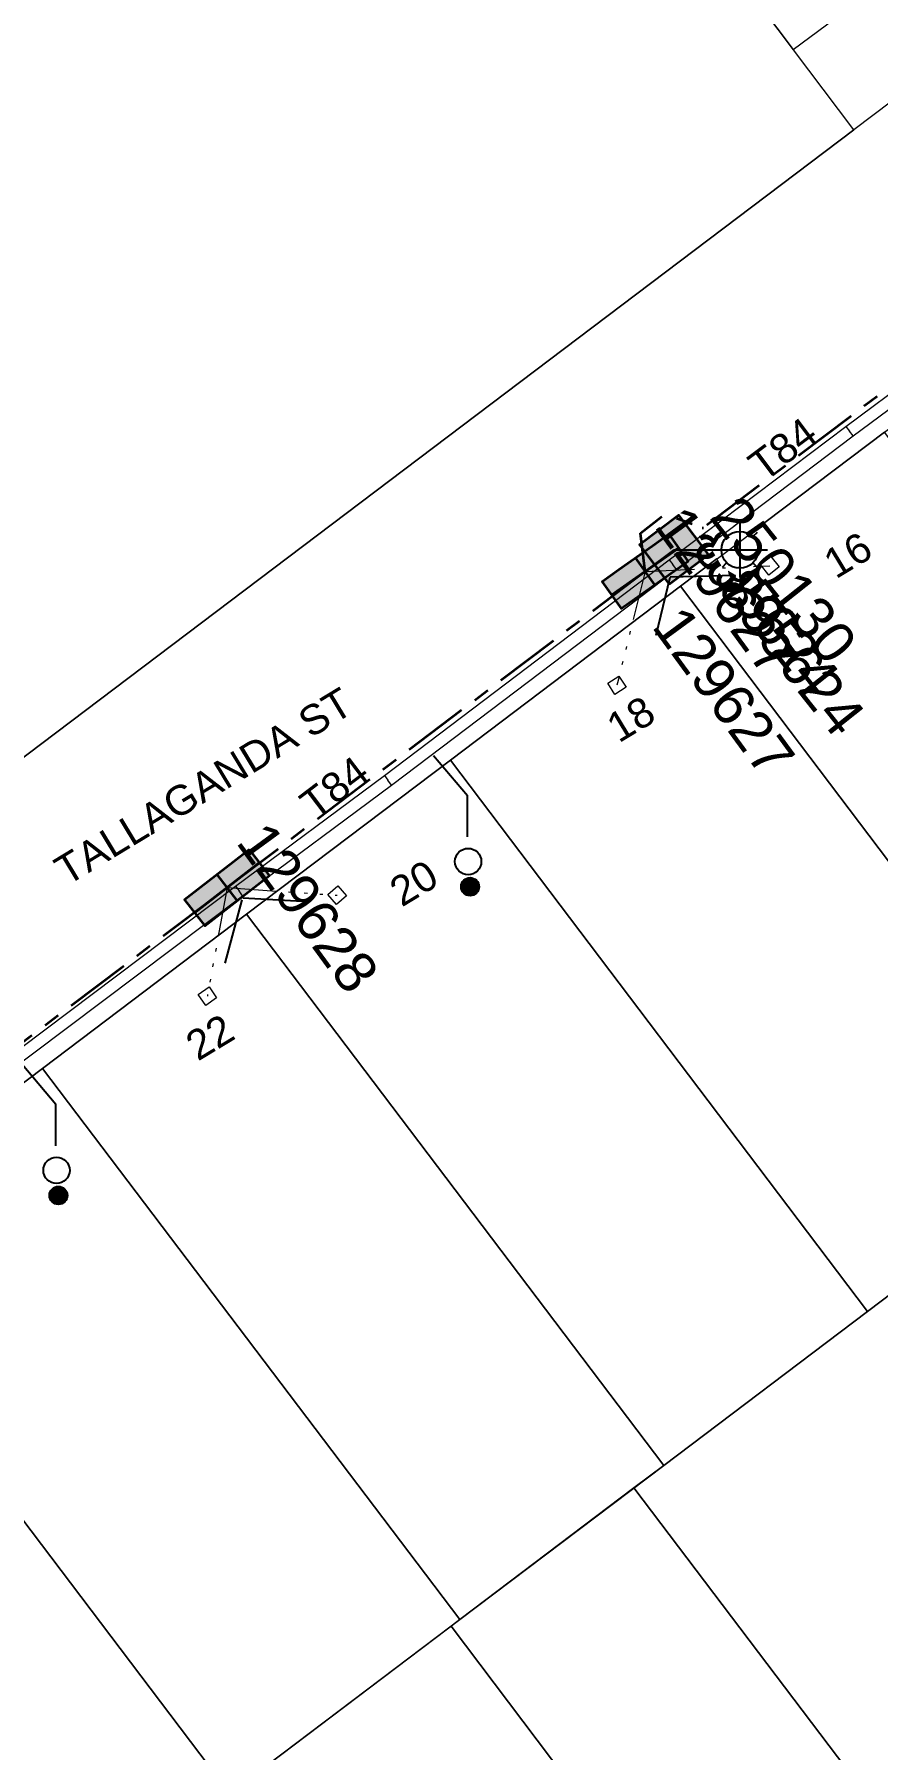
# Model space of a CAD drawing. Header units: metres. Extents: x 308278 to 310511, y 6271134 to 6272874.
# Drawn here: x 309032.2 to 309083.5, y 6272183.4 to 6272287.7 of the extents above; entities that cross this region are included whole.
import ezdxf
from ezdxf.enums import TextEntityAlignment as Align

# ---------------------------------------------------------------- set-up
doc = ezdxf.new("R2010")
doc.units = ezdxf.units.M
doc.set_wipeout_variables(frame=1)
for name, pattern in [('Cable Exist UG', [7, 4, -1, 1, -1]), ('DOT', [6.35, 0, -6.35]), ('PHANTOMX2', [6.6, 3, -0.75, 0.2, -0.75, 0.2, -0.75, 0.2, -0.75])]:
    doc.linetypes.add(name, pattern=pattern)
doc.layers.get('0').update_dxf_attribs({"color": 6})
for name, color, linetype, lineweight in [('_User Miscellaneous1', 30, 'Continuous', 13), ('_User_LV_Exist', 5, 'Continuous', 35), ('_User_SL_Exist', 4, 'Continuous', 35), ('Cadastre Developer_SP_NEW', 92, 'Continuous', 15), ('Cadastre Land Parcels_SP_EXT', 118, 'Continuous', 15), ('Cadastre Roads_SP_EXT', 218, 'Continuous', 15), ('Mains_LV_EXT', 163, 'Continuous', 25), ('Mains_LV_SL_EXT', 135, 'Continuous', 25), ('Services_SP_EXT', 42, 'PHANTOMX2', 20)]:
    doc.layers.add(name, color=color, linetype=linetype, lineweight=lineweight)
for name, color, linetype in [('Duct_SP_EXT', 30, 'Continuous'), ('Equip_SP_SL_EXT', 7, 'Continuous'), ('SupportsUG_SP_LV_EXT', 7, 'Continuous'), ('SupportsUG_SP_LV_SL_EXT', 7, 'Continuous'), ('Trench_SP_EXT', 7, 'Continuous')]:
    doc.layers.add(name, color=color, linetype=linetype)
doc.styles.add('COLUMN_LABEL', font='arial.ttf', dxfattribs={"height": 2})
doc.styles.add('iecARIAL', font='arial.ttf', dxfattribs={"height": 2})
doc.styles.add('POLE_LABEL', font='arial.ttf', dxfattribs={"height": 2})
doc.styles.add('SL_LABEL', font='arial.ttf', dxfattribs={"height": 2})
doc.styles.get("Standard").update_dxf_attribs({"font": 'arial.ttf'})

# ---------------------------------------------------------------- blocks, each defined once
blk = doc.blocks.new('COLUMN_EXT')
blk.add_hatch(color=256).paths.add_polyline_path([(1.5, -1.5), (1.5, 1.5), (-1.5, 1.5), (-1.5, -1.5)])
blk.add_lwpolyline([(1.5, 1.5), (-1.5, 1.5), (-1.5, -1.5), (1.5, -1.5)], close=True)
at = {"flags": 9}
for tag, p in [('NOTES', (-1.81, 2)), ('STREETNAME', (-1.81, 1.6)), ('LOCATION', (-1.81, 1.4)), ('SUBURB', (-1.81, 1.8)), ('LEGEND', (-1.81, 1.2)), ('USAGE', (-1.81, 1)), ('COLUMN_TYPE', (-1.81, 0.4)), ('OWNED_BY', (-1.81, 0.6)), ('STATE', (-1.81, 0.8))]:
    blk.add_attdef(tag, text='', height=0.2, rotation=180, dxfattribs=at).set_placement(p, align=Align.MIDDLE_LEFT)
at = {"flags": 1}
blk.add_attdef('Z', (-1.81, 2.35), '', height=0.2, rotation=180, dxfattribs=at)
at = {"flags": 9}
for tag, style, p in [('STRUCTURE_PLANT_NUMBER', 'POLE_LABEL', (-1.81, -0.03)), ('STREET_CODE', 'COLUMN_LABEL', (-1.81, 0.2))]:
    blk.add_attdef(tag, text='', height=0.2, rotation=180, dxfattribs=dict(at, style=style)).set_placement(p, align=Align.MIDDLE_LEFT)
at = {"style": 'COLUMN_LABEL', "width": 0.9, "flags": 8}
blk.add_attdef('ASSET_NUM', text='', height=2, rotation=270, dxfattribs=at).set_placement((2, -4), align=Align.MIDDLE_LEFT)
blk = doc.blocks.new('PILLAR_EXT')
blk.add_hatch(color=256).paths.add_polyline_path([(-2.5, 1), (-2.5, -1), (2.5, -1), (2.5, 1)])
for p, q in [((-2.5, 0), (2.5, 0)), ((0, 1), (0, -1))]:
    blk.add_line(p, q)
at = {"ltscale": 10}
blk.add_line((2.5, 0), (-2.5, 0), dxfattribs=at)
blk.add_lwpolyline([(-2.5, -1), (-1.25, -1), (1.25, -1), (2.5, -1), (2.5, 1), (-2.5, 1)], close=True)
at = {"width": 0.9, "flags": 8}
blk.add_attdef('ASSET_NUM', text='', height=2, rotation=90, dxfattribs=at).set_placement((-2, 4), align=Align.MIDDLE_LEFT)
for tag, p, flags in [('OWNED_BY', (0, -0.2), 9), ('STATE', (0, -0.4), 9), ('SUPPORT_TYPE', (0, -0.6), 9), ('USAGE', (0, -0.8), 9), ('LEGEND', (0, -1), 9), ('LOCATION', (0, -1.2), 9), ('STREETNAME', (0, -1.8), 9), ('SUBURB', (0, -2), 1), ('NOTES', (0, -1.4), 9), ('PARENT', (0, -1.6), 9)]:
    blk.add_attdef(tag, p, '', height=0.2, dxfattribs=dict(flags=flags))
blk = doc.blocks.new('DUCT_EXT')
blk.add_circle((0, 0.8), 0.8)
at = {"flags": 1}
blk.add_attdef('Z', (0, 0), '', height=0.2, dxfattribs=at)
at = {"flags": 9}
for tag, p in [('DUCT_CODE', (0, 0)), ('XSECT_TYPE', (0, -0.2)), ('STATE', (0, -0.6)), ('FB_REFERENCE', (0, -0.4)), ('NOTES', (0, -0.8))]:
    blk.add_attdef(tag, text='', height=0.2, dxfattribs=at).set_placement(p, align=Align.MIDDLE_LEFT)
blk = doc.blocks.new('*U479')
at = {"transparency": 33554687, "flags": 9}
for tag, p in [('LRATECODE', (-7.4, 0)), ('LOUTREACHVOCAB', (-7.2, 0)), ('LOUTREACH', (-7, 0)), ('LANTNUMBER', (-6.6, 0)), ('LNEW', (-6.4, 0)), ('LMASTVOCAB', (-6.2, 0)), ('LMAST', (-6, 0)), ('LLAMPVOCAB', (-5.8, 0)), ('LLAMP', (-5.6, 0)), ('LEXIST', (-5.4, 0)), ('LCHARGE3PERCENT', (-5.2, 0)), ('LCHARGE3', (-5, 0)), ('LCHARGE2PERCENT', (-4.8, 0)), ('LCHARGE2', (-4.6, 0)), ('LCHARGE1PERCENT', (-4.4, 0)), ('LCHARGE1', (-4.2, 0)), ('LCATEGORY', (-4, 0)), ('LBRACKETVOCAB', (-3.8, 0)), ('LBRACKET', (-3.6, 0)), ('LKINGHEIGHT', (-3.4, 0)), ('CREPLACE', (-3.2, 0)), ('CREMOVE', (-3, 0)), ('CNUMBER', (-2.8, 0)), ('CNEW', (-2.6, 0)), ('CEXIST', (-2.4, 0)), ('USAGE', (-2.2, 0)), ('STATE', (-2, 0)), ('OWNED_BY', (-1.8, 0)), ('ORIENTATION', (-1.6, 0)), ('OPERATING_VOLTAGE', (-1.4, 0)), ('NO_PHASES', (-1.2, 0)), ('LANTERN_TYPE', (-1, 0)), ('LANTERN_PURPOSE', (-0.8, 0)), ('CONTROL_TYPE', (-0.6, 0)), ('CONSTRUCTED_VOLTAGE', (-0.4, 0))]:
    blk.add_attdef(tag, text='', height=0.001, rotation=270, dxfattribs=at).set_placement(p, align=Align.MIDDLE_LEFT)
at = {"transparency": 33554687, "style": 'SL_LABEL', "flags": 9}
blk.add_attdef('STREET_CODE', text='', height=0.001, rotation=270, dxfattribs=at).set_placement((0, 0), align=Align.MIDDLE_LEFT)
at = {"transparency": 33554687, "flags": 1}
blk.add_attdef('Z', (0, 0), '', height=0.001, rotation=270, dxfattribs=at)
at = {"transparency": 33554687, "width": 0.9}
blk.add_attdef('LNUMBER', text='', height=1, dxfattribs=at).set_placement((7, -1), align=Align.MIDDLE_LEFT)
at = {"transparency": 33554687, "flags": 9}
for tag, p in [('LREMOVE', (0, -7.6)), ('LREPLACE', (0, -7.8)), ('LTYPE', (0, -8)), ('LTYPEVOCAB', (0, -8.2)), ('LEGEND', (0, -8.4)), ('SUBURB', (0, -8.6)), ('STREETNAME', (0, -8.8)), ('LOCATION', (0, -9)), ('NOTES', (0, -9.2)), ('MAINTAINED_BY', (0, -9.86))]:
    blk.add_attdef(tag, text='', height=0.001, dxfattribs=at).set_placement(p, align=Align.MIDDLE_LEFT)
blk.add_attdef('OPERATED_BY', (0, -9.61), '', height=0.001, dxfattribs=at)
at = {"linetype": 'DOT', "transparency": 33554687}
blk.add_wipeout([(5.69, 0), (5.06, -1.06), (4, -1.69), (2.94, -1.06), (2.31, 0), (2.94, 1.06), (4, 1.69), (5.06, 1.06)], dxfattribs=at)
at = {"transparency": 33554687}
for p, q in [((2.94, 1.06), (3.2, 0.8)), ((4, 1.69), (4, 0)), ((5.06, 1.06), (4.8, 0.8)), ((0, 0), (4, 0)), ((2.94, -1.06), (3.2, -0.8)), ((4, 0), (5.69, 0)), ((4, 0), (4, -1.69)), ((5.06, -1.06), (4.8, -0.8))]:
    blk.add_line(p, q, dxfattribs=at)
blk.add_circle((4, 0), 1.12, dxfattribs=at)
blk = doc.blocks.new('CCP_EXT')
at = {"flags": 9}
for tag, p in [('STATE', (0, -1.8)), ('USAGE', (0, -1.2)), ('LEGEND', (0, -1.4)), ('LIFE_SUPPORT', (0, -1.6)), ('NOTES', (0, -2))]:
    blk.add_attdef(tag, text='', height=0.2, dxfattribs=at).set_placement(p, align=Align.MIDDLE_LEFT)
at = {"transparency": 33554687}
blk.add_wipeout([(0, 0.57), (0.57, 0), (0, -0.57), (-0.57, 0)], dxfattribs=at)
blk.add_lwpolyline([(-0.57, 0), (0, 0.57), (0.57, 0), (0, -0.57), (-0.57, 0)])
at = {"flags": 1}
blk.add_attdef('Z', (0, 0), '', height=0.2, dxfattribs=at)
at = {"flags": 9}
for tag, p in [('CCP_TYPE', (0, 0)), ('CONSTRUCTED_VOLTAGE', (0, -0.2)), ('OPERATING_VOLTAGE', (0, -0.6)), ('ORIENTATION', (0, -0.8)), ('OWNED_BY', (0, -1)), ('NO_PHASES', (0, -0.4))]:
    blk.add_attdef(tag, text='', height=0.2, dxfattribs=at).set_placement(p, align=Align.MIDDLE_LEFT)
blk = doc.blocks.new('CABLE_LARGE_EXT')
h = blk.add_hatch(color=256)
edge = h.paths.add_edge_path()
edge.add_arc((0, 0.55), 0.55, 0, 360)
blk.add_circle((0, 0.55), 0.55)
at = {"flags": 1}
blk.add_attdef('Z', (0, 0), '', height=0.2, dxfattribs=at)
at = {"flags": 9}
for tag, p in [('COND_CODE', (0, 0)), ('STATE', (0, -0.4)), ('XSECT_SIZE', (0, -0.6)), ('FB_REFERENCE', (0, -0.2)), ('NOTES', (0, -0.8))]:
    blk.add_attdef(tag, text='', height=0.2, dxfattribs=at).set_placement(p, align=Align.MIDDLE_LEFT)

msp = doc.modelspace()

# ---------------------------------------------------------------- linework, layer by layer
at = {"layer": '_User Miscellaneous1'}
for p, q in [((309081.614, 6272263.879), (309104.645, 6272281.052)), ((309082.046, 6272263.303), (309105.076, 6272280.474)), ((309081.614, 6272263.879), (309081.83, 6272263.591)), ((309082.046, 6272263.303), (309081.83, 6272263.591)), ((309053.526, 6272242.649), (309053.742, 6272242.361)), ((309053.958, 6272242.073), (309053.742, 6272242.361)), ((309044.468, 6272235.916), (309044.685, 6272235.628)), ((309044.47, 6272235.917), (309044.685, 6272235.628)), ((309044.901, 6272235.34), (309044.685, 6272235.628)), ((309044.899, 6272235.339), (309044.685, 6272235.628))]:
    msp.add_line(p, q, dxfattribs=at)
at = {"layer": 'Cadastre Developer_SP_NEW', "linetype": 'Continuous'}
for points in [[(309058.121, 6272191.314), (309032.731, 6272224.837), (309018.727, 6272214.257), (309044.122, 6272180.738), (309058.121, 6272191.314)], [(309044.122, 6272180.738), (309018.727, 6272214.257), (309006.319, 6272204.882), (309031.719, 6272171.368), (309044.122, 6272180.738)], [(309089.768, 6272171.526), (309068.713, 6272199.316), (309058.121, 6272191.314), (309057.597, 6272190.917), (309078.579, 6272163.096), (309089.768, 6272171.526)], [(309078.579, 6272163.096), (309057.597, 6272190.917), (309045.616, 6272181.866), (309066.591, 6272154.064), (309078.579, 6272163.096)]]:
    msp.add_lwpolyline(points, close=True, dxfattribs=at)
at = {"layer": 'Cadastre Land Parcels_SP_EXT', "linetype": 'Continuous'}
for points in [[(309082.087, 6272281.925), (309034.255, 6272345.358), (309007.944, 6272325.489), (308911.612, 6272252.776), (308959.421, 6272189.261), (309082.087, 6272281.925)], [(309109.328, 6272230.001), (309083.957, 6272263.54), (309071.549, 6272254.165), (309096.925, 6272220.63), (309109.328, 6272230.001)], [(309096.925, 6272220.63), (309071.549, 6272254.165), (309057.545, 6272243.586), (309082.926, 6272210.054), (309096.925, 6272220.63)], [(309082.926, 6272210.054), (309057.545, 6272243.586), (309045.138, 6272234.211), (309070.524, 6272200.685), (309082.926, 6272210.054)], [(309070.524, 6272200.685), (309045.138, 6272234.211), (309032.731, 6272224.837), (309058.121, 6272191.314), (309070.524, 6272200.685)], [(309058.121, 6272191.314), (309032.731, 6272224.837), (309018.727, 6272214.257), (309044.122, 6272180.738), (309058.121, 6272191.314)], [(309044.122, 6272180.738), (309018.727, 6272214.257), (309006.319, 6272204.882), (309031.719, 6272171.368), (309044.122, 6272180.738)], [(309089.768, 6272171.526), (309068.713, 6272199.316), (309058.121, 6272191.314), (309057.597, 6272190.917), (309078.579, 6272163.096), (309089.768, 6272171.526)], [(309078.579, 6272163.096), (309057.597, 6272190.917), (309045.616, 6272181.866), (309066.591, 6272154.064), (309078.579, 6272163.096)]]:
    msp.add_lwpolyline(points, close=True, dxfattribs=at)
msp.add_lwpolyline([(309163.835, 6272271.181), (309148.364, 6272259.492), (309133.068, 6272247.937), (309121.735, 6272239.375), (309109.328, 6272230.001), (309096.925, 6272220.63), (309082.926, 6272210.054), (309070.524, 6272200.685), (309068.713, 6272199.316), (309089.768, 6272171.526), (309100.531, 6272157.279), (309089.343, 6272148.85), (309111.171, 6272119.954), (309122.351, 6272128.401), (309122.351, 6272128.401), (309134.325, 6272137.454), (309147.102, 6272147.106), (309159.079, 6272156.156)], dxfattribs=at)
at = {"layer": 'Cadastre Roads_SP_EXT', "linetype": 'Continuous'}
msp.add_lwpolyline([(309091.127, 6272296.228), (309083.892, 6272305.802), (309075.57, 6272316.811), (309066.008, 6272329.466), (309057.688, 6272340.476), (309050.476, 6272350.066), (309037.837, 6272340.608), (309078.398, 6272286.817), (309091.127, 6272296.228)], close=True, dxfattribs=at)
at = {"layer": 'Duct_SP_EXT'}
for points in [[(309058.586, 6272238.914), (309058.584, 6272241.419), (309056.518, 6272243.854)], [(309033.544, 6272220.131), (309033.542, 6272222.634), (309031.478, 6272225.069)]]:
    msp.add_lwpolyline(points, dxfattribs=at)
at = {"layer": 'Trench_SP_EXT', "linetype": 'Cable Exist UG'}
msp.add_lwpolyline([(309043.836, 6272231.23), (309044.918, 6272235.22), (309048.914, 6272234.991)], dxfattribs=at)

# ---------------------------------------------------------------- block references
at = {"layer": 'Duct_SP_EXT', "rotation": 270.4568547504928}
for name, p in [('DUCT_EXT', (309057.823, 6272237.411)), ('CABLE_LARGE_EXT', (309058.192, 6272235.884)), ('DUCT_EXT', (309032.778, 6272218.629)), ('CABLE_LARGE_EXT', (309033.146, 6272217.104))]:
    msp.add_blockref(name, p, dxfattribs=at)
at = {"layer": 'SupportsUG_SP_LV_EXT'}
ref = msp.add_blockref('PILLAR_EXT', (309069.398, 6272255.06), dxfattribs=dict(at, rotation=215.2675645410149))
ref.add_attrib('ASSET_NUM', '129627', dxfattribs={"layer": '0', "height": 2.5, "rotation": 306.16431, "style": 'iecARIAL'}).set_placement((309070.898, 6272258.56), align=Align.MIDDLE_LEFT)
ref = msp.add_blockref('PILLAR_EXT', (309043.955, 6272235.832), dxfattribs=dict(at, rotation=217.786537508754))
ref.add_attrib('ASSET_NUM', '129628', dxfattribs={"layer": '0', "height": 2.5, "rotation": 306.15023, "style": 'iecARIAL'}).set_placement((309045.455, 6272239.332), align=Align.MIDDLE_LEFT)
at = {"layer": 'SupportsUG_SP_LV_SL_EXT'}
ref = msp.add_blockref('COLUMN_EXT', (309071.152, 6272256.381), dxfattribs=dict(at, rotation=216.9387245114842))
ref.add_attrib('ASSET_NUM', '895624', dxfattribs={"layer": '0', "height": 2.5, "rotation": 308.43672, "style": 'COLUMN_LABEL'}).set_placement((309073.152, 6272257.131), align=Align.MIDDLE_LEFT)

# ---------------------------------------------------------------- texts
at = {"layer": 'Cadastre Land Parcels_SP_EXT'}
for s, rotation, p in [('16', 31.21287, (309080.994, 6272254.569)), ('18', 31.20956, (309067.788, 6272244.593)), ('20', 31.21287, (309054.583, 6272234.617)), ('22', 31.21178, (309042.176, 6272225.243))]:
    msp.add_text(s, height=1.8, rotation=rotation, dxfattribs=at).set_placement(p)
at = {"layer": 'Mains_LV_EXT'}
for rotation, p in [(36.93894, (309076.572, 6272260.503)), (37.24983, (309049.303, 6272239.896))]:
    msp.add_text('T84', height=1.8, rotation=rotation, dxfattribs=at).set_placement(p)

# ---------------------------------------------------------------- next in the draw order: block references
at = {"layer": 'Equip_SP_SL_EXT'}
ref = msp.add_blockref('*U479', (309071.152, 6272256.381), dxfattribs=at)
ref.add_attrib('ASSET_NUM', '250130', dxfattribs={"layer": '0', "height": 2.5, "rotation": 308.43672, "style": 'iecARIAL'}).set_placement((309072.652, 6272257.881), align=Align.BOTTOM_LEFT)
at = {"layer": 'Services_SP_EXT'}
for p, rotation in [((309067.677, 6272248.142), 77.2675647590499), ((309050.65, 6272235.369), 175.7865373586361), ((309042.755, 6272229.233), 79.7865375198504)]:
    msp.add_blockref('CCP_EXT', p, dxfattribs=dict(at, rotation=rotation))

# ---------------------------------------------------------------- next in the draw order: linework, layer by layer
at = {"layer": '_User Miscellaneous1'}
for p, q in [((309053.526, 6272242.649), (309070.861, 6272255.763)), ((309053.958, 6272242.073), (309071.295, 6272255.189)), ((309070.861, 6272255.763), (309071.078, 6272255.476)), ((309070.861, 6272255.763), (309071.078, 6272255.476)), ((309071.295, 6272255.189), (309071.078, 6272255.476)), ((309071.295, 6272255.189), (309071.078, 6272255.476)), ((309044.47, 6272235.917), (309053.526, 6272242.649)), ((309044.899, 6272235.339), (309053.958, 6272242.073)), ((309026.076, 6272222.088), (309044.468, 6272235.916)), ((309026.509, 6272221.512), (309044.901, 6272235.34))]:
    msp.add_line(p, q, dxfattribs=at)
at = {"layer": '_User_LV_Exist', "color": 6, "linetype": 'Cable Exist UG', "flags": 128}
for points in [[(309069.398, 6272255.06), (309043.955, 6272235.832)], [(309017.72, 6272216.01), (309043.955, 6272235.832)]]:
    msp.add_lwpolyline(points, dxfattribs=at)
at = {"layer": '_User_SL_Exist', "linetype": 'Cable Exist UG', "flags": 128}
msp.add_lwpolyline([(309069.398, 6272255.06), (309071.152, 6272256.381)], dxfattribs=at)
at = {"layer": 'Cadastre Developer_SP_NEW', "linetype": 'Continuous'}
for points in [[(309096.925, 6272220.63), (309071.549, 6272254.165), (309057.545, 6272243.586), (309082.926, 6272210.054), (309096.925, 6272220.63)], [(309082.926, 6272210.054), (309057.545, 6272243.586), (309045.138, 6272234.211), (309070.524, 6272200.685), (309082.926, 6272210.054)], [(309070.524, 6272200.685), (309045.138, 6272234.211), (309032.731, 6272224.837), (309058.121, 6272191.314), (309070.524, 6272200.685)]]:
    msp.add_lwpolyline(points, close=True, dxfattribs=at)
at = {"layer": 'Mains_LV_SL_EXT', "linetype": 'Cable Exist UG'}
msp.add_lwpolyline([(309069.398, 6272255.06), (309071.152, 6272256.381)], dxfattribs=at)
at = {"layer": 'Services_SP_EXT'}
for points in [[(309069.398, 6272255.06), (309067.677, 6272248.142)], [(309043.955, 6272235.832), (309042.755, 6272229.233)], [(309043.955, 6272235.832), (309050.65, 6272235.369)]]:
    msp.add_lwpolyline(points, dxfattribs=at)
at = {"layer": 'Trench_SP_EXT', "linetype": 'Cable Exist UG'}
for points in [[(309070.066, 6272251.177), (309070.916, 6272254.712)], [(309074.871, 6272254.811), (309070.916, 6272254.712)]]:
    msp.add_lwpolyline(points, dxfattribs=at)

# ---------------------------------------------------------------- next in the draw order: block references
at = {"layer": '_User_LV_Exist'}
ref = msp.add_blockref('PILLAR_EXT', (309043.955, 6272235.832), dxfattribs=dict(at, rotation=217.786537508754))
ref.add_attrib('ASSET_NUM', '129628', dxfattribs={"layer": '0', "height": 2.5, "rotation": 306.15023, "style": 'iecARIAL'}).set_placement((309045.455, 6272239.332), align=Align.MIDDLE_LEFT)
at = {"layer": 'Services_SP_EXT', "rotation": 173.267564538656}
msp.add_blockref('CCP_EXT', (309076.983, 6272255.411), dxfattribs=at)

# ---------------------------------------------------------------- next in the draw order: texts
at = {"layer": 'Cadastre Roads_SP_EXT'}
msp.add_text('TALLAGANDA ST', height=1.8, rotation=31.20773, dxfattribs=at).set_placement((309034.201, 6272235.905))

# ---------------------------------------------------------------- next in the draw order: linework, layer by layer
at = {"layer": '_User Miscellaneous1'}
for p, q in [((309070.861, 6272255.763), (309081.614, 6272263.879)), ((309071.295, 6272255.189), (309082.046, 6272263.303))]:
    msp.add_line(p, q, dxfattribs=at)
at = {"layer": '_User_LV_Exist', "color": 6, "linetype": 'Cable Exist UG', "flags": 128}
msp.add_lwpolyline([(309069.398, 6272255.06), (309069.109, 6272257.399), (309069.109, 6272257.399), (309070.623, 6272258.566), (309072.913, 6272257.722), (309072.913, 6272257.722), (309082.751, 6272265.15), (309106.04, 6272282.842)], dxfattribs=at)
at = {"layer": 'Cadastre Developer_SP_NEW', "linetype": 'Continuous'}
msp.add_lwpolyline([(309082.087, 6272281.925), (309034.255, 6272345.358), (309007.944, 6272325.489), (308911.612, 6272252.776), (308959.421, 6272189.261), (309082.087, 6272281.925)], close=True, dxfattribs=at)
msp.add_lwpolyline([(309163.835, 6272271.181), (309148.364, 6272259.492), (309133.068, 6272247.937), (309121.735, 6272239.375), (309109.328, 6272230.001), (309096.925, 6272220.63), (309082.926, 6272210.054), (309070.524, 6272200.685), (309068.713, 6272199.316), (309089.768, 6272171.526), (309100.531, 6272157.279), (309089.343, 6272148.85), (309111.171, 6272119.954), (309122.351, 6272128.401), (309122.351, 6272128.401), (309134.325, 6272137.454), (309147.102, 6272147.106), (309159.079, 6272156.156)], dxfattribs=at)
at = {"layer": 'Cadastre Roads_SP_EXT', "linetype": 'Continuous'}
msp.add_lwpolyline([(308993.912, 6272195.508), (309006.319, 6272204.882), (309018.727, 6272214.257), (309032.731, 6272224.837), (309045.138, 6272234.211), (309057.546, 6272243.586), (309071.549, 6272254.165), (309083.957, 6272263.54), (309096.369, 6272272.917), (309106.753, 6272280.764), (309098.447, 6272294.279), (309082.087, 6272281.925), (308959.421, 6272189.261), (308972.346, 6272179.213), (308993.912, 6272195.508)], close=True, dxfattribs=at)
at = {"layer": 'Services_SP_EXT'}
msp.add_lwpolyline([(309069.398, 6272255.06), (309076.983, 6272255.411)], dxfattribs=at)

# ---------------------------------------------------------------- next in the draw order: block references
at = {"layer": '_User_LV_Exist'}
ref = msp.add_blockref('PILLAR_EXT', (309069.398, 6272255.06), dxfattribs=dict(at, rotation=215.2675645410149))
ref.add_attrib('ASSET_NUM', '129627', dxfattribs={"layer": '0', "height": 2.5, "rotation": 306.16431, "style": 'iecARIAL'}).set_placement((309070.752, 6272252.461), align=Align.MIDDLE_LEFT)
at = {"layer": '_User_SL_Exist'}
ref = msp.add_blockref('COLUMN_EXT', (309071.152, 6272256.381), dxfattribs=dict(at, rotation=216.9387245114842))
ref.add_attrib('ASSET_NUM', '895624', dxfattribs={"layer": '0', "height": 2.5, "rotation": 308.43672, "style": 'COLUMN_LABEL'}).set_placement((309074.711, 6272254.725), align=Align.MIDDLE_LEFT)

doc.saveas('drawing.dxf')
